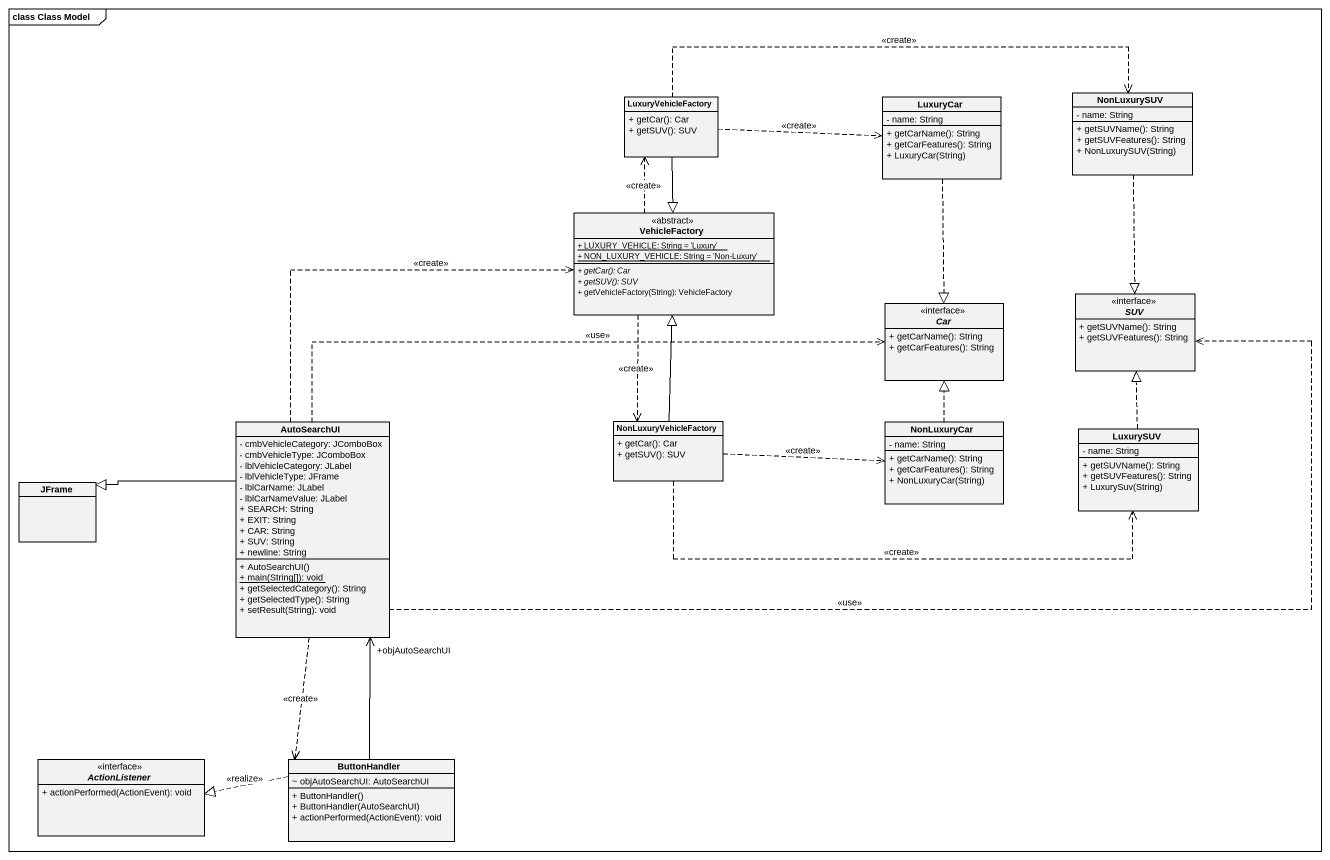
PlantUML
@startuml
mainframe class Class Model
hide circle
hide empty members
skinparam classAttributeIconSize 0
class LuxuryVehicleFactory {
  + getCar(): Car
  + getSUV(): SUV
}
class LuxuryCar {
  - name: String
  + getCarName(): String
  + getCarFeatures(): String
  + LuxuryCar(String)
}
class NonLuxurySUV {
  - name: String
  + getSUVName(): String
  + getSUVFeatures(): String
  + NonLuxurySUV(String)
}
class VehicleFactory <<abstract>> {
  {static} + LUXURY_VEHICLE: String = 'Luxury'
  {static} + NON_LUXURY_VEHICLE: String = 'Non-Luxury'
  {abstract} + getCar(): Car
  {abstract} + getSUV(): SUV
  + getVehicleFactory(String): VehicleFactory
}
interface SUV {
  + getSUVName(): String
  + getSUVFeatures(): String
}
interface Car {
  + getCarName(): String
  + getCarFeatures(): String
}
class AutoSearchUI {
  - cmbVehicleCategory: JComboBox
  - cmbVehicleType: JComboBox
  - lblVehicleCategory: JLabel
  - lblVehicleType: JFrame
  - lblCarName: JLabel
  - lblCarNameValue: JLabel
  + SEARCH: String
  + EXIT: String
  + CAR: String
  + SUV: String
  + newline: String
  + AutoSearchUI()
  {static} + main(String[]): void
  + getSelectedCategory(): String
  + getSelectedType(): String
  + setResult(String): void
}
class NonLuxuryVehicleFactory {
  + getCar(): Car
  + getSUV(): SUV
}
class NonLuxuryCar {
  - name: String
  + getCarName(): String
  + getCarFeatures(): String
  + NonLuxuryCar(String)
}
class LuxurySUV {
  - name: String
  + getSUVName(): String
  + getSUVFeatures(): String
  + LuxurySuv(String)
}
class JFrame
interface ActionListener {
  + actionPerformed(ActionEvent): void
}
class ButtonHandler {
  ~ objAutoSearchUI: AutoSearchUI
  + ButtonHandler()
  + ButtonHandler(AutoSearchUI)
  + actionPerformed(ActionEvent): void
}
LuxuryVehicleFactory .right.> LuxuryCar : <<create>>
LuxuryVehicleFactory .right.> NonLuxurySUV : <<create>>
LuxuryVehicleFactory --|> VehicleFactory
LuxuryCar ..|> Car
NonLuxurySUV ..|> SUV
VehicleFactory .up.> LuxuryVehicleFactory : <<create>>
VehicleFactory ..> NonLuxuryVehicleFactory : <<create>>
AutoSearchUI .up.> VehicleFactory : <<create>>
AutoSearchUI .right.> SUV : <<use>>
AutoSearchUI .right.> Car : <<use>>
AutoSearchUI -left-|> JFrame
AutoSearchUI ..> ButtonHandler : <<create>>
NonLuxuryVehicleFactory -up-|> VehicleFactory
NonLuxuryVehicleFactory .right.> NonLuxuryCar : <<create>>
NonLuxuryVehicleFactory .right.> LuxurySUV : <<create>>
NonLuxuryCar .up.|> Car
LuxurySUV .up.|> SUV
ButtonHandler -up-> "+objAutoSearchUI" AutoSearchUI
ButtonHandler .left.|> ActionListener : <<realize>>
@enduml
